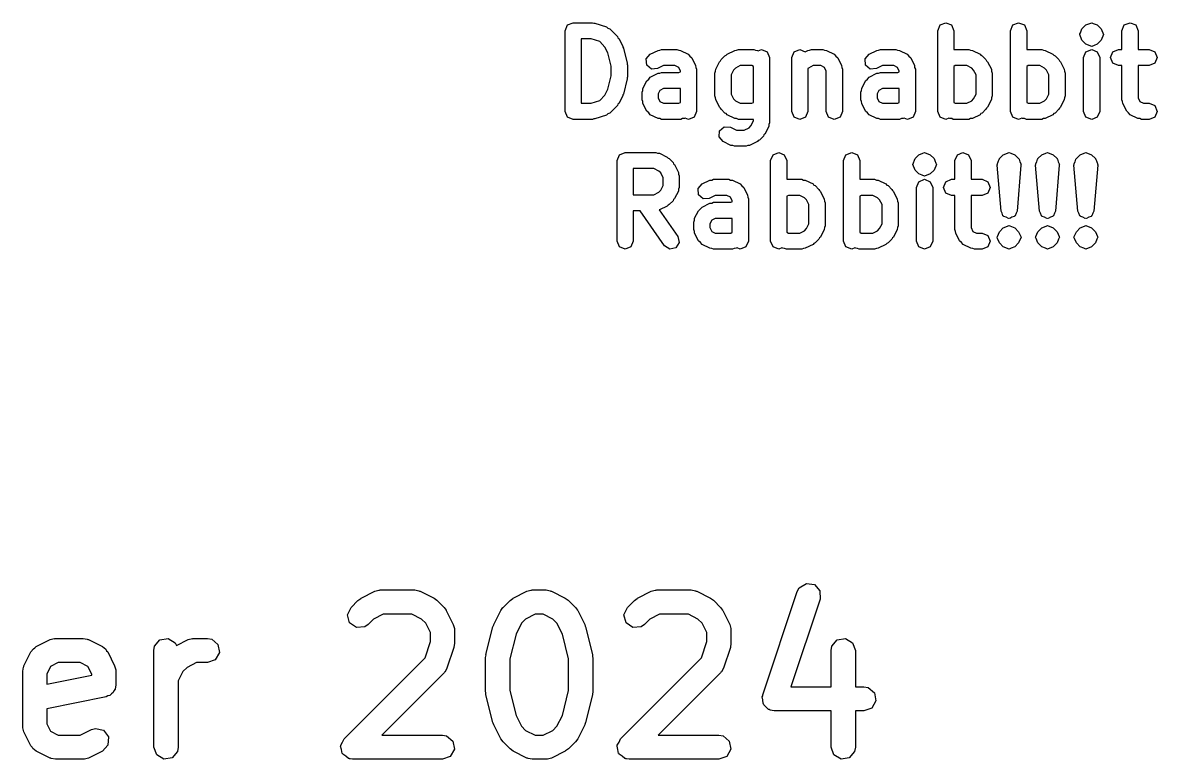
# Model space of a CAD drawing. Extents: x 85 to 109.2, y -106.5 to -93.4.
# Drawn here: x 100.5 to 107.54, y -106.48 to -101.91 of the extents above; entities that cross this region are included whole.
import ezdxf

# ---------------------------------------------------------------- set-up
doc = ezdxf.new("R2010")
doc.units = 0
doc.layers.add('BLACK', color=7, linetype='CONTINUOUS')

msp = doc.modelspace()

# ---------------------------------------------------------------- linework, layer by layer
at = {"layer": 'BLACK', "linetype": 'CONTINUOUS'}
for p, q in [((103.868, -101.964), (103.883, -101.928)), ((103.883, -101.928), (103.918, -101.914)), ((103.918, -101.914), (104.037, -101.914)), ((104.037, -101.914), (104.045, -101.917)), ((104.045, -101.917), (104.053, -101.916)), ((104.053, -101.916), (104.125, -101.94)), ((104.125, -101.94), (104.133, -101.948)), ((104.133, -101.948), (104.144, -101.952)), ((106.178, -101.964), (106.193, -101.928)), ((106.193, -101.928), (106.228, -101.914)), ((106.228, -101.914), (106.263, -101.928)), ((106.263, -101.928), (106.278, -101.964)), ((106.63, -101.964), (106.645, -101.928)), ((106.645, -101.928), (106.68, -101.914)), ((106.68, -101.914), (106.716, -101.928)), ((106.716, -101.928), (106.73, -101.964)), ((107.073, -101.952), (107.097, -101.928)), ((107.097, -101.928), (107.133, -101.914)), ((107.133, -101.914), (107.133, -101.914)), ((107.133, -101.914), (107.143, -101.918)), ((107.143, -101.918), (107.168, -101.928)), ((107.168, -101.928), (107.168, -101.928)), ((107.168, -101.928), (107.168, -101.928)), ((107.168, -101.928), (107.192, -101.952)), ((107.321, -101.964), (107.335, -101.928)), ((107.335, -101.928), (107.371, -101.914)), ((107.371, -101.914), (107.406, -101.928)), ((107.406, -101.928), (107.421, -101.964)), ((103.868, -102.464), (103.868, -101.964)), ((103.968, -102.014), (103.968, -102.414)), ((104.029, -102.014), (103.968, -102.014)), ((104.082, -102.031), (104.029, -102.014)), ((104.144, -101.952), (104.192, -102)), ((104.192, -102), (104.195, -102.007)), ((104.195, -102.007), (104.201, -102.013)), ((104.201, -102.013), (104.225, -102.06)), ((106.178, -102.464), (106.178, -101.964)), ((106.278, -101.964), (106.278, -102.08)), ((106.63, -102.464), (106.63, -101.964)), ((106.73, -101.964), (106.73, -102.08)), ((107.059, -101.988), (107.06, -101.984)), ((107.073, -102.023), (107.059, -101.988)), ((107.06, -101.984), (107.064, -101.976)), ((107.064, -101.976), (107.073, -101.952)), ((107.192, -101.952), (107.192, -101.952)), ((107.192, -101.952), (107.192, -101.952)), ((107.192, -101.952), (107.206, -101.988)), ((107.206, -101.988), (107.192, -102.023)), ((107.321, -102.08), (107.321, -101.964)), ((107.421, -101.964), (107.421, -102.08)), ((104.115, -102.065), (104.082, -102.031)), ((104.133, -102.1), (104.115, -102.065)), ((104.225, -102.06), (104.225, -102.066)), ((104.225, -102.066), (104.229, -102.071)), ((104.229, -102.071), (104.253, -102.166)), ((104.396, -102.109), (104.444, -102.086)), ((104.444, -102.086), (104.455, -102.085)), ((104.455, -102.085), (104.466, -102.08)), ((104.466, -102.08), (104.561, -102.08)), ((104.561, -102.08), (104.572, -102.085)), ((104.572, -102.085), (104.584, -102.086)), ((104.584, -102.086), (104.631, -102.109)), ((104.872, -102.109), (104.92, -102.086)), ((104.92, -102.086), (104.931, -102.085)), ((104.931, -102.085), (104.942, -102.08)), ((104.942, -102.08), (105.037, -102.08)), ((105.037, -102.08), (105.048, -102.085)), ((105.048, -102.085), (105.06, -102.086)), ((105.06, -102.086), (105.065, -102.088)), ((105.065, -102.088), (105.085, -102.08)), ((105.085, -102.08), (105.12, -102.095)), ((105.288, -102.095), (105.323, -102.08)), ((105.323, -102.08), (105.356, -102.094)), ((105.356, -102.094), (105.372, -102.086)), ((105.372, -102.086), (105.384, -102.085)), ((105.384, -102.085), (105.395, -102.08)), ((105.395, -102.08), (105.466, -102.08)), ((105.466, -102.08), (105.477, -102.085)), ((105.477, -102.085), (105.488, -102.086)), ((105.488, -102.086), (105.536, -102.109)), ((105.753, -102.109), (105.801, -102.086)), ((105.801, -102.086), (105.812, -102.085)), ((105.812, -102.085), (105.823, -102.08)), ((105.823, -102.08), (105.918, -102.08)), ((105.918, -102.08), (105.929, -102.085)), ((105.929, -102.085), (105.941, -102.086)), ((105.941, -102.086), (105.988, -102.109)), ((106.278, -102.08), (106.371, -102.08)), ((106.371, -102.08), (106.381, -102.085)), ((106.381, -102.085), (106.393, -102.086)), ((106.393, -102.086), (106.441, -102.109)), ((106.73, -102.08), (106.823, -102.08)), ((106.823, -102.08), (106.834, -102.085)), ((106.834, -102.085), (106.845, -102.086)), ((106.845, -102.086), (106.893, -102.109)), ((107.097, -102.047), (107.073, -102.023)), ((107.073, -102.023), (107.073, -102.023)), ((107.097, -102.047), (107.097, -102.047)), ((107.133, -102.061), (107.097, -102.047)), ((107.097, -102.095), (107.133, -102.08)), ((107.149, -102.055), (107.133, -102.061)), ((107.133, -102.061), (107.133, -102.061)), ((107.133, -102.08), (107.168, -102.095)), ((107.168, -102.047), (107.149, -102.055)), ((107.192, -102.023), (107.168, -102.047)), ((107.264, -102.095), (107.299, -102.08)), ((107.299, -102.08), (107.321, -102.08)), ((107.421, -102.08), (107.49, -102.08)), ((107.49, -102.08), (107.525, -102.095)), ((104.154, -102.184), (104.133, -102.1)), ((104.371, -102.138), (104.396, -102.109)), ((104.374, -102.177), (104.371, -102.138)), ((104.631, -102.109), (104.642, -102.121)), ((104.642, -102.121), (104.654, -102.132)), ((104.654, -102.132), (104.677, -102.179)), ((104.802, -102.203), (104.826, -102.156)), ((104.826, -102.156), (104.832, -102.15)), ((104.832, -102.15), (104.835, -102.143)), ((104.835, -102.143), (104.859, -102.119)), ((104.859, -102.119), (104.867, -102.116)), ((104.867, -102.116), (104.872, -102.109)), ((105.12, -102.095), (105.135, -102.13)), ((105.135, -102.13), (105.135, -102.535)), ((105.273, -102.13), (105.288, -102.095)), ((105.273, -102.464), (105.273, -102.13)), ((105.536, -102.109), (105.546, -102.121)), ((105.546, -102.121), (105.558, -102.132)), ((105.558, -102.132), (105.582, -102.179)), ((105.728, -102.138), (105.753, -102.109)), ((105.731, -102.177), (105.728, -102.138)), ((105.988, -102.109), (105.999, -102.121)), ((105.999, -102.121), (106.011, -102.132)), ((106.011, -102.132), (106.034, -102.179)), ((106.441, -102.109), (106.446, -102.116)), ((106.446, -102.116), (106.454, -102.119)), ((106.454, -102.119), (106.477, -102.143)), ((106.477, -102.143), (106.481, -102.15)), ((106.481, -102.15), (106.487, -102.156)), ((106.487, -102.156), (106.511, -102.203)), ((106.893, -102.109), (106.898, -102.116)), ((106.898, -102.116), (106.906, -102.119)), ((106.906, -102.119), (106.93, -102.143)), ((106.93, -102.143), (106.933, -102.15)), ((106.933, -102.15), (106.939, -102.156)), ((106.939, -102.156), (106.963, -102.203)), ((107.083, -102.13), (107.097, -102.095)), ((107.083, -102.464), (107.083, -102.13)), ((107.168, -102.095), (107.183, -102.13)), ((107.183, -102.13), (107.183, -102.464)), ((107.249, -102.13), (107.264, -102.095)), ((107.264, -102.166), (107.249, -102.13)), ((107.525, -102.095), (107.54, -102.13)), ((107.54, -102.13), (107.525, -102.166)), ((104.154, -102.243), (104.154, -102.184)), ((104.253, -102.166), (104.252, -102.172)), ((104.252, -102.172), (104.254, -102.178)), ((104.254, -102.178), (104.254, -102.249)), ((104.403, -102.202), (104.374, -102.177)), ((104.396, -102.252), (104.444, -102.228)), ((104.441, -102.199), (104.403, -102.202)), ((104.478, -102.18), (104.441, -102.199)), ((104.444, -102.228), (104.455, -102.228)), ((104.455, -102.228), (104.466, -102.223)), ((104.466, -102.223), (104.573, -102.223)), ((104.549, -102.18), (104.478, -102.18)), ((104.572, -102.191), (104.549, -102.18)), ((104.583, -102.214), (104.572, -102.191)), ((104.573, -102.223), (104.583, -102.219)), ((104.583, -102.219), (104.583, -102.214)), ((104.677, -102.179), (104.678, -102.191)), ((104.678, -102.191), (104.683, -102.202)), ((104.683, -102.202), (104.683, -102.464)), ((104.797, -102.226), (104.801, -102.215)), ((104.797, -102.368), (104.797, -102.226)), ((104.801, -102.215), (104.802, -102.203)), ((104.912, -102.208), (104.897, -102.237)), ((104.924, -102.195), (104.912, -102.208)), ((104.954, -102.18), (104.924, -102.195)), ((105.026, -102.18), (104.954, -102.18)), ((105.035, -102.185), (105.026, -102.18)), ((105.035, -102.409), (105.035, -102.185)), ((105.377, -102.195), (105.373, -102.199)), ((105.373, -102.199), (105.373, -102.464)), ((105.406, -102.18), (105.377, -102.195)), ((105.454, -102.18), (105.406, -102.18)), ((105.476, -102.191), (105.454, -102.18)), ((105.487, -102.214), (105.476, -102.191)), ((105.487, -102.464), (105.487, -102.214)), ((105.582, -102.179), (105.583, -102.191)), ((105.583, -102.191), (105.587, -102.202)), ((105.587, -102.202), (105.587, -102.464)), ((105.76, -102.202), (105.731, -102.177)), ((105.753, -102.252), (105.801, -102.228)), ((105.798, -102.199), (105.76, -102.202)), ((105.835, -102.18), (105.798, -102.199)), ((105.801, -102.228), (105.812, -102.228)), ((105.812, -102.228), (105.823, -102.223)), ((105.823, -102.223), (105.93, -102.223)), ((105.907, -102.18), (105.835, -102.18)), ((105.929, -102.191), (105.907, -102.18)), ((105.94, -102.214), (105.929, -102.191)), ((105.93, -102.223), (105.94, -102.219)), ((105.94, -102.219), (105.94, -102.214)), ((106.034, -102.179), (106.035, -102.191)), ((106.035, -102.191), (106.04, -102.202)), ((106.04, -102.202), (106.04, -102.464)), ((106.287, -102.18), (106.278, -102.185)), ((106.278, -102.185), (106.278, -102.409)), ((106.359, -102.18), (106.287, -102.18)), ((106.389, -102.195), (106.359, -102.18)), ((106.401, -102.208), (106.389, -102.195)), ((106.416, -102.237), (106.401, -102.208)), ((106.511, -102.203), (106.511, -102.215)), ((106.511, -102.215), (106.516, -102.226)), ((106.516, -102.226), (106.516, -102.368)), ((106.74, -102.18), (106.73, -102.185)), ((106.73, -102.185), (106.73, -102.409)), ((106.811, -102.18), (106.74, -102.18)), ((106.841, -102.195), (106.811, -102.18)), ((106.853, -102.208), (106.841, -102.195)), ((106.868, -102.237), (106.853, -102.208)), ((106.963, -102.203), (106.964, -102.215)), ((106.964, -102.215), (106.968, -102.226)), ((106.968, -102.226), (106.968, -102.368)), ((107.299, -102.18), (107.264, -102.166)), ((107.321, -102.18), (107.299, -102.18)), ((107.321, -102.392), (107.321, -102.18)), ((107.49, -102.18), (107.421, -102.18)), ((107.421, -102.18), (107.421, -102.38)), ((107.525, -102.166), (107.49, -102.18)), ((104.133, -102.327), (104.154, -102.243)), ((104.253, -102.262), (104.229, -102.357)), ((104.254, -102.249), (104.252, -102.255)), ((104.252, -102.255), (104.253, -102.262)), ((104.35, -102.322), (104.374, -102.275)), ((104.374, -102.275), (104.386, -102.264)), ((104.386, -102.264), (104.396, -102.252)), ((104.897, -102.237), (104.897, -102.357)), ((105.707, -102.322), (105.731, -102.275)), ((105.731, -102.275), (105.743, -102.264)), ((105.743, -102.264), (105.753, -102.252)), ((106.416, -102.357), (106.416, -102.237)), ((106.868, -102.357), (106.868, -102.237)), ((104.082, -102.396), (104.115, -102.363)), ((104.115, -102.363), (104.133, -102.327)), ((104.225, -102.367), (104.201, -102.415)), ((104.229, -102.357), (104.225, -102.361)), ((104.225, -102.361), (104.225, -102.367)), ((104.345, -102.345), (104.349, -102.334)), ((104.345, -102.392), (104.345, -102.345)), ((104.349, -102.334), (104.35, -102.322)), ((104.456, -102.334), (104.445, -102.356)), ((104.445, -102.356), (104.445, -102.38)), ((104.478, -102.323), (104.456, -102.334)), ((104.583, -102.323), (104.478, -102.323)), ((104.583, -102.409), (104.583, -102.323)), ((104.801, -102.379), (104.797, -102.368)), ((104.897, -102.357), (104.912, -102.386)), ((105.702, -102.345), (105.706, -102.334)), ((105.702, -102.392), (105.702, -102.345)), ((105.706, -102.334), (105.707, -102.322)), ((105.813, -102.334), (105.802, -102.356)), ((105.802, -102.356), (105.802, -102.38)), ((105.835, -102.323), (105.813, -102.334)), ((105.94, -102.323), (105.835, -102.323)), ((105.94, -102.409), (105.94, -102.323)), ((106.401, -102.386), (106.416, -102.357)), ((106.516, -102.368), (106.511, -102.379)), ((106.853, -102.386), (106.868, -102.357)), ((106.968, -102.368), (106.964, -102.379)), ((103.968, -102.414), (104.029, -102.414)), ((104.029, -102.414), (104.082, -102.396)), ((104.192, -102.428), (104.144, -102.475)), ((104.195, -102.42), (104.192, -102.428)), ((104.201, -102.415), (104.195, -102.42)), ((104.349, -102.403), (104.345, -102.392)), ((104.35, -102.415), (104.349, -102.403)), ((104.374, -102.462), (104.35, -102.415)), ((104.445, -102.38), (104.456, -102.403)), ((104.456, -102.403), (104.478, -102.414)), ((104.478, -102.414), (104.573, -102.414)), ((104.573, -102.414), (104.583, -102.409)), ((104.802, -102.391), (104.801, -102.379)), ((104.826, -102.438), (104.802, -102.391)), ((104.832, -102.444), (104.826, -102.438)), ((104.835, -102.451), (104.832, -102.444)), ((104.912, -102.386), (104.924, -102.399)), ((104.924, -102.399), (104.954, -102.414)), ((104.954, -102.414), (105.026, -102.414)), ((105.026, -102.414), (105.035, -102.409)), ((105.706, -102.403), (105.702, -102.392)), ((105.707, -102.415), (105.706, -102.403)), ((105.731, -102.462), (105.707, -102.415)), ((105.802, -102.38), (105.813, -102.403)), ((105.813, -102.403), (105.835, -102.414)), ((105.835, -102.414), (105.93, -102.414)), ((105.93, -102.414), (105.94, -102.409)), ((106.278, -102.409), (106.287, -102.414)), ((106.287, -102.414), (106.359, -102.414)), ((106.359, -102.414), (106.389, -102.399)), ((106.389, -102.399), (106.401, -102.386)), ((106.481, -102.444), (106.477, -102.451)), ((106.487, -102.438), (106.481, -102.444)), ((106.511, -102.391), (106.487, -102.438)), ((106.511, -102.379), (106.511, -102.391)), ((106.73, -102.409), (106.74, -102.414)), ((106.74, -102.414), (106.811, -102.414)), ((106.811, -102.414), (106.841, -102.399)), ((106.841, -102.399), (106.853, -102.386)), ((106.933, -102.444), (106.93, -102.451)), ((106.939, -102.438), (106.933, -102.444)), ((106.963, -102.391), (106.939, -102.438)), ((106.964, -102.379), (106.963, -102.391)), ((107.325, -102.403), (107.321, -102.392)), ((107.326, -102.415), (107.325, -102.403)), ((107.35, -102.462), (107.326, -102.415)), ((107.421, -102.38), (107.432, -102.403)), ((107.432, -102.403), (107.454, -102.414)), ((107.454, -102.414), (107.49, -102.414)), ((107.49, -102.414), (107.525, -102.428)), ((107.525, -102.428), (107.54, -102.464)), ((103.883, -102.499), (103.868, -102.464)), ((103.918, -102.514), (103.883, -102.499)), ((104.037, -102.514), (103.918, -102.514)), ((104.045, -102.511), (104.037, -102.514)), ((104.053, -102.511), (104.045, -102.511)), ((104.125, -102.487), (104.053, -102.511)), ((104.133, -102.48), (104.125, -102.487)), ((104.144, -102.475), (104.133, -102.48)), ((104.386, -102.473), (104.374, -102.462)), ((104.396, -102.485), (104.386, -102.473)), ((104.444, -102.508), (104.396, -102.485)), ((104.455, -102.509), (104.444, -102.508)), ((104.466, -102.514), (104.455, -102.509)), ((104.585, -102.514), (104.466, -102.514)), ((104.596, -102.509), (104.585, -102.514)), ((104.607, -102.508), (104.596, -102.509)), ((104.613, -102.506), (104.607, -102.508)), ((104.633, -102.514), (104.613, -102.506)), ((104.668, -102.499), (104.633, -102.514)), ((104.683, -102.464), (104.668, -102.499)), ((104.859, -102.475), (104.835, -102.451)), ((104.867, -102.478), (104.859, -102.475)), ((104.872, -102.485), (104.867, -102.478)), ((104.92, -102.508), (104.872, -102.485)), ((104.931, -102.509), (104.92, -102.508)), ((104.942, -102.514), (104.931, -102.509)), ((105.035, -102.514), (104.942, -102.514)), ((105.035, -102.523), (105.035, -102.514)), ((105.288, -102.499), (105.273, -102.464)), ((105.323, -102.514), (105.288, -102.499)), ((105.358, -102.499), (105.323, -102.514)), ((105.373, -102.464), (105.358, -102.499)), ((105.502, -102.499), (105.487, -102.464)), ((105.537, -102.514), (105.502, -102.499)), ((105.573, -102.499), (105.537, -102.514)), ((105.587, -102.464), (105.573, -102.499)), ((105.743, -102.473), (105.731, -102.462)), ((105.753, -102.485), (105.743, -102.473)), ((105.801, -102.508), (105.753, -102.485)), ((105.812, -102.509), (105.801, -102.508)), ((105.823, -102.514), (105.812, -102.509)), ((105.942, -102.514), (105.823, -102.514)), ((105.953, -102.509), (105.942, -102.514)), ((105.965, -102.508), (105.953, -102.509)), ((105.97, -102.506), (105.965, -102.508)), ((105.99, -102.514), (105.97, -102.506)), ((106.025, -102.499), (105.99, -102.514)), ((106.04, -102.464), (106.025, -102.499)), ((106.193, -102.499), (106.178, -102.464)), ((106.228, -102.514), (106.193, -102.499)), ((106.247, -102.506), (106.228, -102.514)), ((106.253, -102.508), (106.247, -102.506)), ((106.265, -102.509), (106.253, -102.508)), ((106.275, -102.514), (106.265, -102.509)), ((106.371, -102.514), (106.275, -102.514)), ((106.381, -102.509), (106.371, -102.514)), ((106.393, -102.508), (106.381, -102.509)), ((106.441, -102.485), (106.393, -102.508)), ((106.446, -102.478), (106.441, -102.485)), ((106.454, -102.475), (106.446, -102.478)), ((106.477, -102.451), (106.454, -102.475)), ((106.645, -102.499), (106.63, -102.464)), ((106.68, -102.514), (106.645, -102.499)), ((106.7, -102.506), (106.68, -102.514)), ((106.705, -102.508), (106.7, -102.506)), ((106.717, -102.509), (106.705, -102.508)), ((106.728, -102.514), (106.717, -102.509)), ((106.823, -102.514), (106.728, -102.514)), ((106.834, -102.509), (106.823, -102.514)), ((106.845, -102.508), (106.834, -102.509)), ((106.893, -102.485), (106.845, -102.508)), ((106.898, -102.478), (106.893, -102.485)), ((106.906, -102.475), (106.898, -102.478)), ((106.93, -102.451), (106.906, -102.475)), ((107.097, -102.499), (107.083, -102.464)), ((107.133, -102.514), (107.097, -102.499)), ((107.168, -102.499), (107.133, -102.514)), ((107.183, -102.464), (107.168, -102.499)), ((107.362, -102.473), (107.35, -102.462)), ((107.372, -102.485), (107.362, -102.473)), ((107.42, -102.508), (107.372, -102.485)), ((107.431, -102.509), (107.42, -102.508)), ((107.442, -102.514), (107.431, -102.509)), ((107.49, -102.514), (107.442, -102.514)), ((107.525, -102.499), (107.49, -102.514)), ((107.54, -102.464), (107.525, -102.499)), ((104.823, -102.622), (104.826, -102.584)), ((104.826, -102.584), (104.855, -102.559)), ((104.855, -102.559), (104.893, -102.562)), ((104.893, -102.562), (104.93, -102.58)), ((104.93, -102.58), (104.978, -102.58)), ((104.978, -102.58), (105.008, -102.565)), ((105.008, -102.565), (105.02, -102.553)), ((105.02, -102.553), (105.035, -102.523)), ((105.13, -102.557), (105.106, -102.605)), ((105.131, -102.546), (105.13, -102.557)), ((105.135, -102.535), (105.131, -102.546)), ((104.848, -102.651), (104.823, -102.622)), ((104.896, -102.675), (104.848, -102.651)), ((105.06, -102.651), (105.012, -102.675)), ((105.065, -102.645), (105.06, -102.651)), ((105.073, -102.642), (105.065, -102.645)), ((105.097, -102.618), (105.073, -102.642)), ((105.1, -102.61), (105.097, -102.618)), ((105.106, -102.605), (105.1, -102.61)), ((104.204, -102.733), (104.24, -102.719)), ((104.24, -102.719), (104.43, -102.719)), ((104.43, -102.719), (104.441, -102.723)), ((104.441, -102.723), (104.453, -102.724)), ((104.453, -102.724), (104.5, -102.748)), ((104.908, -102.676), (104.896, -102.675)), ((104.918, -102.68), (104.908, -102.676)), ((104.99, -102.68), (104.918, -102.68)), ((105.001, -102.676), (104.99, -102.68)), ((105.012, -102.675), (105.001, -102.676)), ((105.157, -102.733), (105.192, -102.719)), ((105.192, -102.719), (105.227, -102.733)), ((105.609, -102.733), (105.645, -102.719)), ((105.645, -102.719), (105.68, -102.733)), ((106.062, -102.733), (106.087, -102.723)), ((106.087, -102.723), (106.097, -102.719)), ((106.097, -102.719), (106.097, -102.719)), ((106.097, -102.719), (106.132, -102.733)), ((106.3, -102.733), (106.335, -102.719)), ((106.335, -102.719), (106.37, -102.733)), ((106.585, -102.733), (106.621, -102.719)), ((106.621, -102.719), (106.621, -102.719)), ((106.621, -102.719), (106.631, -102.723)), ((106.631, -102.723), (106.656, -102.733)), ((106.823, -102.733), (106.848, -102.723)), ((106.848, -102.723), (106.859, -102.719)), ((106.859, -102.719), (106.859, -102.719)), ((106.859, -102.719), (106.894, -102.733)), ((107.062, -102.733), (107.087, -102.723)), ((107.087, -102.723), (107.097, -102.719)), ((107.097, -102.719), (107.097, -102.719)), ((107.097, -102.719), (107.132, -102.733)), ((104.19, -102.769), (104.204, -102.733)), ((104.19, -103.269), (104.19, -102.769)), ((104.5, -102.748), (104.506, -102.754)), ((104.506, -102.754), (104.513, -102.757)), ((104.513, -102.757), (104.537, -102.781)), ((104.537, -102.781), (104.54, -102.789)), ((104.54, -102.789), (104.546, -102.794)), ((104.546, -102.794), (104.57, -102.842)), ((105.142, -102.769), (105.157, -102.733)), ((105.142, -103.269), (105.142, -102.769)), ((105.227, -102.733), (105.242, -102.769)), ((105.242, -102.769), (105.242, -102.885)), ((105.595, -102.769), (105.609, -102.733)), ((105.595, -103.269), (105.595, -102.769)), ((105.68, -102.733), (105.695, -102.769)), ((105.695, -102.769), (105.695, -102.885)), ((106.023, -102.793), (106.038, -102.757)), ((106.038, -102.828), (106.023, -102.793)), ((106.038, -102.757), (106.062, -102.733)), ((106.038, -102.757), (106.038, -102.757)), ((106.062, -102.733), (106.062, -102.733)), ((106.062, -102.733), (106.062, -102.733)), ((106.132, -102.733), (106.156, -102.757)), ((106.156, -102.757), (106.161, -102.769)), ((106.171, -102.793), (106.156, -102.828)), ((106.161, -102.769), (106.167, -102.785)), ((106.167, -102.785), (106.171, -102.793)), ((106.285, -102.769), (106.3, -102.733)), ((106.285, -102.885), (106.285, -102.769)), ((106.37, -102.733), (106.385, -102.769)), ((106.385, -102.769), (106.385, -102.885)), ((106.547, -102.793), (106.553, -102.777)), ((106.548, -102.795), (106.547, -102.793)), ((106.547, -102.797), (106.548, -102.795)), ((106.553, -102.777), (106.559, -102.76)), ((106.559, -102.76), (106.561, -102.759)), ((106.561, -102.759), (106.562, -102.757)), ((106.562, -102.757), (106.585, -102.733)), ((106.656, -102.733), (106.656, -102.733)), ((106.656, -102.733), (106.656, -102.733)), ((106.656, -102.733), (106.68, -102.757)), ((106.68, -102.757), (106.681, -102.759)), ((106.681, -102.759), (106.683, -102.76)), ((106.683, -102.76), (106.688, -102.777)), ((106.688, -102.777), (106.695, -102.792)), ((106.695, -102.792), (106.694, -102.795)), ((106.694, -102.795), (106.694, -102.797)), ((106.785, -102.792), (106.792, -102.777)), ((106.786, -102.795), (106.785, -102.792)), ((106.785, -102.797), (106.786, -102.795)), ((106.792, -102.777), (106.797, -102.76)), ((106.797, -102.76), (106.799, -102.759)), ((106.799, -102.759), (106.8, -102.757)), ((106.8, -102.757), (106.823, -102.733)), ((106.823, -102.733), (106.823, -102.733)), ((106.823, -102.733), (106.823, -102.733)), ((106.894, -102.733), (106.918, -102.757)), ((106.918, -102.757), (106.919, -102.759)), ((106.919, -102.759), (106.921, -102.76)), ((106.921, -102.76), (106.926, -102.777)), ((106.926, -102.777), (106.933, -102.793)), ((106.933, -102.793), (106.932, -102.795)), ((106.932, -102.795), (106.932, -102.797)), ((107.023, -102.792), (107.03, -102.777)), ((107.024, -102.795), (107.023, -102.792)), ((107.023, -102.797), (107.024, -102.795)), ((107.03, -102.777), (107.035, -102.76)), ((107.035, -102.76), (107.037, -102.759)), ((107.037, -102.759), (107.038, -102.757)), ((107.038, -102.757), (107.062, -102.733)), ((107.062, -102.733), (107.062, -102.733)), ((107.062, -102.733), (107.062, -102.733)), ((107.132, -102.733), (107.156, -102.757)), ((107.156, -102.757), (107.157, -102.759)), ((107.157, -102.759), (107.159, -102.76)), ((107.159, -102.76), (107.164, -102.777)), ((107.164, -102.777), (107.171, -102.793)), ((107.171, -102.793), (107.17, -102.795)), ((107.17, -102.795), (107.171, -102.797)), ((104.29, -102.819), (104.29, -102.981)), ((104.418, -102.819), (104.29, -102.819)), ((104.448, -102.834), (104.418, -102.819)), ((104.461, -102.846), (104.448, -102.834)), ((104.475, -102.876), (104.461, -102.846)), ((104.57, -102.842), (104.571, -102.853)), ((104.571, -102.853), (104.575, -102.864)), ((104.575, -102.864), (104.575, -102.935)), ((106.062, -102.852), (106.038, -102.828)), ((106.082, -102.86), (106.062, -102.852)), ((106.097, -102.866), (106.082, -102.86)), ((106.132, -102.852), (106.097, -102.866)), ((106.097, -102.866), (106.097, -102.866)), ((106.156, -102.828), (106.132, -102.852)), ((106.132, -102.852), (106.132, -102.852)), ((106.156, -102.828), (106.156, -102.828)), ((106.571, -103.082), (106.547, -102.797)), ((106.694, -102.797), (106.671, -103.082)), ((106.809, -103.082), (106.785, -102.797)), ((106.932, -102.797), (106.909, -103.082)), ((107.047, -103.082), (107.023, -102.797)), ((107.171, -102.797), (107.147, -103.082)), ((104.461, -102.953), (104.475, -102.924)), ((104.475, -102.924), (104.475, -102.876)), ((104.575, -102.935), (104.571, -102.946)), ((104.692, -102.943), (104.717, -102.914)), ((104.717, -102.914), (104.765, -102.891)), ((104.765, -102.891), (104.777, -102.89)), ((104.777, -102.89), (104.787, -102.885)), ((104.787, -102.885), (104.883, -102.885)), ((104.883, -102.885), (104.893, -102.89)), ((104.893, -102.89), (104.905, -102.891)), ((104.905, -102.891), (104.953, -102.914)), ((104.953, -102.914), (104.963, -102.926)), ((104.963, -102.926), (104.975, -102.937)), ((105.242, -102.885), (105.335, -102.885)), ((105.335, -102.885), (105.346, -102.89)), ((105.346, -102.89), (105.357, -102.891)), ((105.357, -102.891), (105.405, -102.914)), ((105.405, -102.914), (105.41, -102.921)), ((105.41, -102.921), (105.418, -102.924)), ((105.418, -102.924), (105.442, -102.948)), ((105.695, -102.885), (105.787, -102.885)), ((105.787, -102.885), (105.798, -102.89)), ((105.798, -102.89), (105.81, -102.891)), ((105.81, -102.891), (105.857, -102.914)), ((105.857, -102.914), (105.863, -102.921)), ((105.863, -102.921), (105.87, -102.924)), ((105.87, -102.924), (105.894, -102.948)), ((106.047, -102.935), (106.062, -102.9)), ((106.047, -103.269), (106.047, -102.935)), ((106.062, -102.9), (106.097, -102.885)), ((106.097, -102.885), (106.132, -102.9)), ((106.132, -102.9), (106.147, -102.935)), ((106.147, -102.935), (106.147, -103.269)), ((106.214, -102.935), (106.228, -102.9)), ((106.228, -102.971), (106.214, -102.935)), ((106.228, -102.9), (106.264, -102.885)), ((106.264, -102.885), (106.285, -102.885)), ((106.385, -102.885), (106.454, -102.885)), ((106.454, -102.885), (106.489, -102.9)), ((106.489, -102.9), (106.504, -102.935)), ((106.504, -102.935), (106.489, -102.971)), ((104.29, -102.981), (104.418, -102.981)), ((104.418, -102.981), (104.448, -102.966)), ((104.448, -102.966), (104.461, -102.953)), ((104.546, -103.005), (104.54, -103.011)), ((104.57, -102.958), (104.546, -103.005)), ((104.571, -102.946), (104.57, -102.958)), ((104.695, -102.982), (104.692, -102.943)), ((104.724, -103.007), (104.695, -102.982)), ((104.762, -103.004), (104.724, -103.007)), ((104.799, -102.985), (104.762, -103.004)), ((104.871, -102.985), (104.799, -102.985)), ((104.893, -102.996), (104.871, -102.985)), ((104.904, -103.019), (104.893, -102.996)), ((104.975, -102.937), (104.999, -102.984)), ((104.999, -102.984), (105, -102.996)), ((105, -102.996), (105.004, -103.007)), ((105.004, -103.007), (105.004, -103.269)), ((105.252, -102.985), (105.242, -102.99)), ((105.242, -102.99), (105.242, -103.214)), ((105.323, -102.985), (105.252, -102.985)), ((105.353, -103), (105.323, -102.985)), ((105.365, -103.013), (105.353, -103)), ((105.442, -102.948), (105.445, -102.955)), ((105.445, -102.955), (105.451, -102.961)), ((105.451, -102.961), (105.475, -103.008)), ((105.704, -102.985), (105.695, -102.99)), ((105.695, -102.99), (105.695, -103.214)), ((105.776, -102.985), (105.704, -102.985)), ((105.805, -103), (105.776, -102.985)), ((105.818, -103.013), (105.805, -103)), ((105.894, -102.948), (105.897, -102.955)), ((105.897, -102.955), (105.904, -102.961)), ((105.904, -102.961), (105.927, -103.008)), ((106.264, -102.985), (106.228, -102.971)), ((106.285, -102.985), (106.264, -102.985)), ((106.285, -103.197), (106.285, -102.985)), ((106.454, -102.985), (106.385, -102.985)), ((106.385, -102.985), (106.385, -103.185)), ((106.489, -102.971), (106.454, -102.985)), ((104.453, -103.075), (104.451, -103.075)), ((104.451, -103.075), (104.566, -103.24)), ((104.5, -103.052), (104.453, -103.075)), ((104.506, -103.045), (104.5, -103.052)), ((104.513, -103.042), (104.506, -103.045)), ((104.537, -103.018), (104.513, -103.042)), ((104.54, -103.011), (104.537, -103.018)), ((104.695, -103.08), (104.707, -103.069)), ((104.707, -103.069), (104.717, -103.057)), ((104.717, -103.057), (104.765, -103.033)), ((104.765, -103.033), (104.777, -103.033)), ((104.777, -103.033), (104.787, -103.028)), ((104.787, -103.028), (104.895, -103.028)), ((104.895, -103.028), (104.904, -103.024)), ((104.904, -103.024), (104.904, -103.019)), ((105.38, -103.042), (105.365, -103.013)), ((105.38, -103.162), (105.38, -103.042)), ((105.475, -103.008), (105.476, -103.02)), ((105.476, -103.02), (105.48, -103.031)), ((105.48, -103.031), (105.48, -103.173)), ((105.833, -103.042), (105.818, -103.013)), ((105.833, -103.162), (105.833, -103.042)), ((105.927, -103.008), (105.928, -103.02)), ((105.928, -103.02), (105.933, -103.031)), ((105.933, -103.031), (105.933, -103.173)), ((104.333, -103.081), (104.29, -103.081)), ((104.29, -103.081), (104.29, -103.269)), ((104.485, -103.297), (104.333, -103.081)), ((104.666, -103.15), (104.67, -103.139)), ((104.67, -103.139), (104.671, -103.127)), ((104.671, -103.127), (104.695, -103.08)), ((104.777, -103.139), (104.766, -103.161)), ((104.799, -103.128), (104.777, -103.139)), ((104.904, -103.128), (104.799, -103.128)), ((104.904, -103.214), (104.904, -103.128)), ((106.578, -103.096), (106.571, -103.082)), ((106.583, -103.111), (106.578, -103.096)), ((106.585, -103.112), (106.583, -103.111)), ((106.585, -103.114), (106.585, -103.112)), ((106.587, -103.114), (106.585, -103.114)), ((106.588, -103.116), (106.587, -103.114)), ((106.603, -103.121), (106.588, -103.116)), ((106.617, -103.128), (106.603, -103.121)), ((106.619, -103.127), (106.617, -103.128)), ((106.621, -103.128), (106.619, -103.127)), ((106.623, -103.127), (106.621, -103.128)), ((106.625, -103.128), (106.623, -103.127)), ((106.638, -103.121), (106.625, -103.128)), ((106.653, -103.116), (106.638, -103.121)), ((106.654, -103.114), (106.653, -103.116)), ((106.656, -103.114), (106.654, -103.114)), ((106.657, -103.112), (106.656, -103.114)), ((106.659, -103.111), (106.657, -103.112)), ((106.664, -103.096), (106.659, -103.111)), ((106.671, -103.082), (106.664, -103.096)), ((106.816, -103.096), (106.809, -103.082)), ((106.821, -103.111), (106.816, -103.096)), ((106.823, -103.112), (106.821, -103.111)), ((106.823, -103.114), (106.823, -103.112)), ((106.825, -103.114), (106.823, -103.114)), ((106.827, -103.116), (106.825, -103.114)), ((106.841, -103.121), (106.827, -103.116)), ((106.855, -103.128), (106.841, -103.121)), ((106.857, -103.127), (106.855, -103.128)), ((106.859, -103.128), (106.857, -103.127)), ((106.861, -103.127), (106.859, -103.128)), ((106.863, -103.128), (106.861, -103.127)), ((106.877, -103.121), (106.863, -103.128)), ((106.891, -103.116), (106.877, -103.121)), ((106.892, -103.114), (106.891, -103.116)), ((106.894, -103.114), (106.892, -103.114)), ((106.895, -103.112), (106.894, -103.114)), ((106.897, -103.111), (106.895, -103.112)), ((106.902, -103.096), (106.897, -103.111)), ((106.909, -103.082), (106.902, -103.096)), ((107.054, -103.096), (107.047, -103.082)), ((107.059, -103.111), (107.054, -103.096)), ((107.061, -103.112), (107.059, -103.111)), ((107.062, -103.114), (107.061, -103.112)), ((107.064, -103.114), (107.062, -103.114)), ((107.065, -103.116), (107.064, -103.114)), ((107.079, -103.121), (107.065, -103.116)), ((107.093, -103.128), (107.079, -103.121)), ((107.095, -103.127), (107.093, -103.128)), ((107.097, -103.128), (107.095, -103.127)), ((107.099, -103.127), (107.097, -103.128)), ((107.101, -103.128), (107.099, -103.127)), ((107.115, -103.121), (107.101, -103.128)), ((107.129, -103.116), (107.115, -103.121)), ((107.13, -103.114), (107.129, -103.116)), ((107.132, -103.114), (107.13, -103.114)), ((107.133, -103.112), (107.132, -103.114)), ((107.135, -103.111), (107.133, -103.112)), ((107.14, -103.096), (107.135, -103.111)), ((107.147, -103.082), (107.14, -103.096)), ((104.666, -103.197), (104.666, -103.15)), ((104.67, -103.208), (104.666, -103.197)), ((104.671, -103.22), (104.67, -103.208)), ((104.766, -103.161), (104.766, -103.185)), ((104.766, -103.185), (104.777, -103.208)), ((104.777, -103.208), (104.799, -103.219)), ((104.895, -103.219), (104.904, -103.214)), ((105.242, -103.214), (105.252, -103.219)), ((105.323, -103.219), (105.353, -103.204)), ((105.353, -103.204), (105.365, -103.191)), ((105.365, -103.191), (105.38, -103.162)), ((105.475, -103.196), (105.451, -103.243)), ((105.476, -103.184), (105.475, -103.196)), ((105.48, -103.173), (105.476, -103.184)), ((105.695, -103.214), (105.704, -103.219)), ((105.776, -103.219), (105.805, -103.204)), ((105.805, -103.204), (105.818, -103.191)), ((105.818, -103.191), (105.833, -103.162)), ((105.927, -103.196), (105.904, -103.243)), ((105.928, -103.184), (105.927, -103.196)), ((105.933, -103.173), (105.928, -103.184)), ((106.289, -103.208), (106.285, -103.197)), ((106.29, -103.22), (106.289, -103.208)), ((106.385, -103.185), (106.396, -103.208)), ((106.396, -103.208), (106.418, -103.219)), ((106.549, -103.24), (106.562, -103.21)), ((106.562, -103.21), (106.585, -103.186)), ((106.562, -103.21), (106.562, -103.21)), ((106.585, -103.186), (106.621, -103.171)), ((106.585, -103.186), (106.585, -103.186)), ((106.621, -103.171), (106.621, -103.171)), ((106.621, -103.171), (106.626, -103.173)), ((106.626, -103.173), (106.656, -103.186)), ((106.656, -103.186), (106.68, -103.21)), ((106.68, -103.21), (106.695, -103.245)), ((106.787, -103.24), (106.8, -103.21)), ((106.8, -103.21), (106.823, -103.186)), ((106.823, -103.186), (106.85, -103.175)), ((106.85, -103.175), (106.859, -103.171)), ((106.859, -103.171), (106.859, -103.171)), ((106.859, -103.171), (106.894, -103.186)), ((106.894, -103.186), (106.894, -103.186)), ((106.894, -103.186), (106.918, -103.21)), ((106.918, -103.21), (106.918, -103.21)), ((106.918, -103.21), (106.931, -103.24)), ((107.025, -103.24), (107.038, -103.21)), ((107.038, -103.21), (107.062, -103.186)), ((107.062, -103.186), (107.088, -103.175)), ((107.088, -103.175), (107.097, -103.171)), ((107.097, -103.171), (107.097, -103.171)), ((107.097, -103.171), (107.132, -103.186)), ((107.132, -103.186), (107.132, -103.186)), ((107.132, -103.186), (107.156, -103.21)), ((107.156, -103.21), (107.156, -103.21)), ((107.156, -103.21), (107.169, -103.24)), ((104.204, -103.304), (104.19, -103.269)), ((104.29, -103.269), (104.275, -103.304)), ((104.575, -103.277), (104.554, -103.31)), ((104.566, -103.24), (104.575, -103.277)), ((104.695, -103.267), (104.671, -103.22)), ((104.707, -103.278), (104.695, -103.267)), ((104.717, -103.29), (104.707, -103.278)), ((104.799, -103.219), (104.895, -103.219)), ((105.004, -103.269), (104.989, -103.304)), ((105.157, -103.304), (105.142, -103.269)), ((105.252, -103.219), (105.323, -103.219)), ((105.41, -103.283), (105.405, -103.29)), ((105.418, -103.28), (105.41, -103.283)), ((105.442, -103.256), (105.418, -103.28)), ((105.445, -103.249), (105.442, -103.256)), ((105.451, -103.243), (105.445, -103.249)), ((105.609, -103.304), (105.595, -103.269)), ((105.704, -103.219), (105.776, -103.219)), ((105.863, -103.283), (105.857, -103.29)), ((105.87, -103.28), (105.863, -103.283)), ((105.894, -103.256), (105.87, -103.28)), ((105.897, -103.249), (105.894, -103.256)), ((105.904, -103.243), (105.897, -103.249)), ((106.062, -103.304), (106.047, -103.269)), ((106.147, -103.269), (106.132, -103.304)), ((106.314, -103.267), (106.29, -103.22)), ((106.326, -103.278), (106.314, -103.267)), ((106.336, -103.29), (106.326, -103.278)), ((106.418, -103.219), (106.454, -103.219)), ((106.454, -103.219), (106.489, -103.233)), ((106.489, -103.233), (106.504, -103.269)), ((106.504, -103.269), (106.489, -103.304)), ((106.547, -103.245), (106.549, -103.24)), ((106.55, -103.253), (106.547, -103.245)), ((106.562, -103.28), (106.55, -103.253)), ((106.585, -103.304), (106.562, -103.28)), ((106.68, -103.28), (106.656, -103.304)), ((106.695, -103.245), (106.68, -103.28)), ((106.68, -103.28), (106.68, -103.28)), ((106.68, -103.28), (106.68, -103.28)), ((106.785, -103.245), (106.787, -103.24)), ((106.788, -103.253), (106.785, -103.245)), ((106.8, -103.28), (106.788, -103.253)), ((106.823, -103.304), (106.8, -103.28)), ((106.8, -103.28), (106.8, -103.28)), ((106.918, -103.28), (106.894, -103.304)), ((106.928, -103.256), (106.918, -103.28)), ((106.933, -103.245), (106.928, -103.256)), ((106.931, -103.24), (106.933, -103.245)), ((107.023, -103.245), (107.025, -103.24)), ((107.026, -103.253), (107.023, -103.245)), ((107.038, -103.28), (107.026, -103.253)), ((107.062, -103.304), (107.038, -103.28)), ((107.038, -103.28), (107.038, -103.28)), ((107.156, -103.28), (107.132, -103.304)), ((107.166, -103.256), (107.156, -103.28)), ((107.171, -103.245), (107.166, -103.256)), ((107.169, -103.24), (107.171, -103.245)), ((104.24, -103.319), (104.204, -103.304)), ((104.275, -103.304), (104.24, -103.319)), ((104.517, -103.318), (104.485, -103.297)), ((104.554, -103.31), (104.517, -103.318)), ((104.765, -103.313), (104.717, -103.29)), ((104.777, -103.314), (104.765, -103.313)), ((104.787, -103.319), (104.777, -103.314)), ((104.906, -103.319), (104.787, -103.319)), ((104.917, -103.314), (104.906, -103.319)), ((104.929, -103.313), (104.917, -103.314)), ((104.934, -103.311), (104.929, -103.313)), ((104.954, -103.319), (104.934, -103.311)), ((104.989, -103.304), (104.954, -103.319)), ((105.192, -103.319), (105.157, -103.304)), ((105.212, -103.311), (105.192, -103.319)), ((105.217, -103.313), (105.212, -103.311)), ((105.229, -103.314), (105.217, -103.313)), ((105.24, -103.319), (105.229, -103.314)), ((105.335, -103.319), (105.24, -103.319)), ((105.346, -103.314), (105.335, -103.319)), ((105.357, -103.313), (105.346, -103.314)), ((105.405, -103.29), (105.357, -103.313)), ((105.645, -103.319), (105.609, -103.304)), ((105.664, -103.311), (105.645, -103.319)), ((105.67, -103.313), (105.664, -103.311)), ((105.681, -103.314), (105.67, -103.313)), ((105.692, -103.319), (105.681, -103.314)), ((105.787, -103.319), (105.692, -103.319)), ((105.798, -103.314), (105.787, -103.319)), ((105.81, -103.313), (105.798, -103.314)), ((105.857, -103.29), (105.81, -103.313)), ((106.097, -103.319), (106.062, -103.304)), ((106.132, -103.304), (106.097, -103.319)), ((106.384, -103.313), (106.336, -103.29)), ((106.396, -103.314), (106.384, -103.313)), ((106.406, -103.319), (106.396, -103.314)), ((106.454, -103.319), (106.406, -103.319)), ((106.489, -103.304), (106.454, -103.319)), ((106.621, -103.319), (106.585, -103.304)), ((106.633, -103.313), (106.621, -103.319)), ((106.621, -103.319), (106.621, -103.319)), ((106.656, -103.304), (106.633, -103.313)), ((106.656, -103.304), (106.656, -103.304)), ((106.846, -103.313), (106.823, -103.304)), ((106.823, -103.304), (106.823, -103.304)), ((106.823, -103.304), (106.823, -103.304)), ((106.859, -103.319), (106.846, -103.313)), ((106.894, -103.304), (106.859, -103.319)), ((106.859, -103.319), (106.859, -103.319)), ((107.084, -103.313), (107.062, -103.304)), ((107.062, -103.304), (107.062, -103.304)), ((107.062, -103.304), (107.062, -103.304)), ((107.097, -103.319), (107.084, -103.313)), ((107.132, -103.304), (107.097, -103.319)), ((107.097, -103.319), (107.097, -103.319)), ((105.32, -105.418), (105.364, -105.391)), ((105.364, -105.391), (105.414, -105.398)), ((105.414, -105.398), (105.448, -105.437)), ((102.602, -105.483), (102.688, -105.44)), ((102.688, -105.44), (102.713, -105.433)), ((102.713, -105.433), (102.717, -105.434)), ((102.717, -105.434), (102.721, -105.432)), ((102.721, -105.432), (102.936, -105.432)), ((102.936, -105.432), (102.961, -105.437)), ((102.961, -105.437), (102.965, -105.44)), ((102.965, -105.44), (102.969, -105.44)), ((102.969, -105.44), (103.055, -105.483)), ((103.545, -105.483), (103.631, -105.44)), ((103.631, -105.44), (103.656, -105.433)), ((103.656, -105.433), (103.66, -105.434)), ((103.66, -105.434), (103.664, -105.432)), ((103.664, -105.432), (103.75, -105.432)), ((103.75, -105.432), (103.776, -105.437)), ((103.776, -105.437), (103.779, -105.44)), ((103.779, -105.44), (103.784, -105.44)), ((103.784, -105.44), (103.869, -105.483)), ((104.316, -105.483), (104.402, -105.44)), ((104.402, -105.44), (104.427, -105.433)), ((104.427, -105.433), (104.432, -105.434)), ((104.432, -105.434), (104.436, -105.432)), ((104.436, -105.432), (104.65, -105.432)), ((104.65, -105.432), (104.676, -105.437)), ((104.676, -105.437), (104.679, -105.44)), ((104.679, -105.44), (104.684, -105.44)), ((104.684, -105.44), (104.769, -105.483)), ((105.093, -106.083), (105.307, -105.441)), ((105.307, -105.441), (105.32, -105.418)), ((105.448, -105.437), (105.45, -105.488)), ((102.518, -105.586), (102.54, -105.54)), ((102.54, -105.54), (102.583, -105.497)), ((102.583, -105.497), (102.601, -105.484)), ((102.601, -105.484), (102.602, -105.483)), ((103.055, -105.483), (103.073, -105.496)), ((103.073, -105.496), (103.074, -105.497)), ((103.074, -105.497), (103.117, -105.54)), ((103.117, -105.54), (103.13, -105.558)), ((103.482, -105.541), (103.483, -105.54)), ((103.483, -105.54), (103.526, -105.497)), ((103.526, -105.497), (103.544, -105.484)), ((103.544, -105.484), (103.545, -105.483)), ((103.869, -105.483), (103.887, -105.496)), ((103.887, -105.496), (103.889, -105.497)), ((103.889, -105.497), (103.932, -105.54)), ((103.932, -105.54), (103.944, -105.558)), ((104.232, -105.586), (104.254, -105.54)), ((104.254, -105.54), (104.297, -105.497)), ((104.297, -105.497), (104.315, -105.484)), ((104.315, -105.484), (104.316, -105.483)), ((104.769, -105.483), (104.787, -105.496)), ((104.787, -105.496), (104.789, -105.497)), ((104.789, -105.497), (104.832, -105.54)), ((104.832, -105.54), (104.844, -105.558)), ((105.45, -105.488), (105.268, -106.032)), ((102.531, -105.636), (102.518, -105.586)), ((102.739, -105.582), (102.68, -105.612)), ((102.918, -105.582), (102.739, -105.582)), ((102.977, -105.612), (102.918, -105.582)), ((103.13, -105.558), (103.131, -105.559)), ((103.131, -105.559), (103.174, -105.645)), ((103.426, -105.645), (103.469, -105.559)), ((103.469, -105.559), (103.482, -105.541)), ((103.682, -105.582), (103.623, -105.612)), ((103.732, -105.582), (103.682, -105.582)), ((103.791, -105.612), (103.732, -105.582)), ((103.944, -105.558), (103.946, -105.559)), ((103.946, -105.559), (103.989, -105.645)), ((104.246, -105.636), (104.232, -105.586)), ((104.453, -105.582), (104.394, -105.612)), ((104.632, -105.582), (104.453, -105.582)), ((104.691, -105.612), (104.632, -105.582)), ((104.844, -105.558), (104.846, -105.559)), ((104.846, -105.559), (104.889, -105.645)), ((102.573, -105.665), (102.531, -105.636)), ((102.625, -105.661), (102.573, -105.665)), ((102.646, -105.646), (102.625, -105.661)), ((102.68, -105.612), (102.646, -105.646)), ((103.003, -105.637), (102.977, -105.612)), ((103.032, -105.696), (103.003, -105.637)), ((103.174, -105.645), (103.182, -105.67)), ((103.182, -105.67), (103.181, -105.674)), ((103.181, -105.674), (103.182, -105.679)), ((103.182, -105.679), (103.182, -105.764)), ((103.377, -105.832), (103.42, -105.66)), ((103.42, -105.66), (103.425, -105.649)), ((103.425, -105.649), (103.426, -105.645)), ((103.597, -105.637), (103.564, -105.705)), ((103.623, -105.612), (103.597, -105.637)), ((103.817, -105.637), (103.791, -105.612)), ((103.851, -105.705), (103.817, -105.637)), ((103.989, -105.645), (103.992, -105.657)), ((103.992, -105.657), (103.994, -105.66)), ((103.994, -105.66), (104.037, -105.832)), ((104.288, -105.665), (104.246, -105.636)), ((104.339, -105.661), (104.288, -105.665)), ((104.36, -105.646), (104.339, -105.661)), ((104.394, -105.612), (104.36, -105.646)), ((104.717, -105.637), (104.691, -105.612)), ((104.746, -105.696), (104.717, -105.637)), ((104.889, -105.645), (104.896, -105.67)), ((104.896, -105.67), (104.895, -105.674)), ((104.895, -105.674), (104.896, -105.679)), ((104.896, -105.679), (104.896, -105.764)), ((100.588, -105.783), (100.674, -105.74)), ((100.674, -105.74), (100.699, -105.733)), ((100.699, -105.733), (100.703, -105.734)), ((100.703, -105.734), (100.707, -105.732)), ((100.707, -105.732), (100.879, -105.732)), ((100.879, -105.732), (100.904, -105.737)), ((100.904, -105.737), (100.908, -105.74)), ((100.908, -105.74), (100.912, -105.74)), ((100.912, -105.74), (100.998, -105.783)), ((101.322, -105.781), (101.355, -105.742)), ((101.355, -105.742), (101.406, -105.733)), ((101.406, -105.733), (101.45, -105.759)), ((101.457, -105.777), (101.531, -105.74)), ((101.531, -105.74), (101.556, -105.733)), ((101.556, -105.733), (101.56, -105.734)), ((101.56, -105.734), (101.564, -105.732)), ((101.564, -105.732), (101.65, -105.732)), ((101.65, -105.732), (101.676, -105.737)), ((101.676, -105.737), (101.715, -105.77)), ((103.032, -105.752), (103.032, -105.696)), ((103.564, -105.705), (103.525, -105.859)), ((103.889, -105.859), (103.851, -105.705)), ((104.746, -105.752), (104.746, -105.696)), ((105.522, -105.781), (105.555, -105.742)), ((105.555, -105.742), (105.606, -105.733)), ((105.606, -105.733), (105.65, -105.759)), ((100.511, -105.902), (100.554, -105.816)), ((100.554, -105.816), (100.57, -105.796)), ((100.57, -105.796), (100.58, -105.791)), ((100.58, -105.791), (100.588, -105.783)), ((100.998, -105.783), (101.019, -105.798)), ((101.019, -105.798), (101.023, -105.809)), ((101.023, -105.809), (101.031, -105.816)), ((101.031, -105.816), (101.074, -105.902)), ((101.318, -105.807), (101.322, -105.781)), ((101.318, -106.407), (101.318, -105.807)), ((101.45, -105.759), (101.457, -105.777)), ((101.724, -105.82), (101.698, -105.865)), ((101.715, -105.77), (101.724, -105.82)), ((102.999, -105.852), (103.032, -105.752)), ((103.178, -105.788), (103.135, -105.917)), ((103.182, -105.764), (103.178, -105.786)), ((103.178, -105.786), (103.178, -105.788)), ((104.713, -105.852), (104.746, -105.752)), ((104.893, -105.788), (104.85, -105.917)), ((104.896, -105.764), (104.893, -105.786)), ((104.893, -105.786), (104.893, -105.788)), ((105.518, -105.807), (105.522, -105.781)), ((105.518, -106.032), (105.518, -105.807)), ((105.65, -105.759), (105.668, -105.807)), ((105.668, -105.807), (105.668, -106.032)), ((100.725, -105.882), (100.677, -105.906)), ((100.861, -105.882), (100.725, -105.882)), ((100.908, -105.906), (100.861, -105.882)), ((101.582, -105.882), (101.523, -105.912)), ((101.65, -105.882), (101.582, -105.882)), ((101.698, -105.865), (101.65, -105.882)), ((102.497, -106.354), (102.999, -105.852)), ((103.375, -105.85), (103.378, -105.835)), ((103.375, -106.064), (103.375, -105.85)), ((103.378, -105.835), (103.377, -105.832)), ((103.525, -105.859), (103.525, -106.055)), ((103.889, -106.055), (103.889, -105.859)), ((104.037, -105.832), (104.038, -105.847)), ((104.038, -105.847), (104.039, -105.85)), ((104.039, -105.85), (104.039, -106.064)), ((104.211, -106.354), (104.713, -105.852)), ((100.504, -105.936), (100.508, -105.91)), ((100.504, -106.279), (100.504, -105.936)), ((100.508, -105.91), (100.511, -105.907)), ((100.511, -105.907), (100.511, -105.902)), ((100.677, -105.906), (100.654, -105.953)), ((100.654, -105.953), (100.654, -106.016)), ((100.654, -106.016), (100.932, -105.96)), ((100.932, -105.953), (100.908, -105.906)), ((100.932, -105.96), (100.932, -105.953)), ((101.074, -105.902), (101.082, -105.927)), ((101.082, -105.927), (101.081, -105.931)), ((101.081, -105.931), (101.082, -105.936)), ((101.082, -105.936), (101.082, -106.021)), ((101.497, -105.937), (101.468, -105.996)), ((101.523, -105.912), (101.497, -105.937)), ((103.117, -105.946), (102.731, -106.332)), ((103.119, -105.942), (103.117, -105.946)), ((103.123, -105.939), (103.119, -105.942)), ((103.135, -105.917), (103.123, -105.939)), ((104.832, -105.946), (104.445, -106.332)), ((104.833, -105.942), (104.832, -105.946)), ((104.837, -105.939), (104.833, -105.942)), ((104.85, -105.917), (104.837, -105.939)), ((101.082, -106.021), (101.078, -106.047)), ((101.468, -105.996), (101.468, -106.407)), ((105.268, -106.032), (105.518, -106.032)), ((105.668, -106.032), (105.721, -106.032)), ((105.721, -106.032), (105.747, -106.037)), ((101.022, -106.095), (100.654, -106.169)), ((101.032, -106.089), (101.022, -106.095)), ((101.045, -106.086), (101.032, -106.089)), ((101.054, -106.076), (101.045, -106.086)), ((101.066, -106.068), (101.054, -106.076)), ((101.07, -106.057), (101.066, -106.068)), ((101.078, -106.047), (101.07, -106.057)), ((103.376, -106.068), (103.375, -106.064)), ((103.377, -106.082), (103.376, -106.068)), ((103.42, -106.254), (103.377, -106.082)), ((103.525, -106.055), (103.564, -106.21)), ((103.851, -106.21), (103.889, -106.055)), ((104.037, -106.082), (103.994, -106.254)), ((104.039, -106.064), (104.037, -106.079)), ((104.037, -106.079), (104.037, -106.082)), ((105.09, -106.094), (105.093, -106.089)), ((105.094, -106.114), (105.09, -106.094)), ((105.093, -106.089), (105.093, -106.083)), ((105.747, -106.037), (105.786, -106.07)), ((105.786, -106.07), (105.795, -106.12)), ((100.654, -106.169), (100.654, -106.261)), ((105.095, -106.135), (105.094, -106.114)), ((105.098, -106.139), (105.095, -106.135)), ((105.099, -106.145), (105.098, -106.139)), ((105.115, -106.158), (105.099, -106.145)), ((105.129, -106.173), (105.115, -106.158)), ((105.134, -106.174), (105.129, -106.173)), ((105.77, -106.165), (105.721, -106.182)), ((105.795, -106.12), (105.77, -106.165)), ((103.564, -106.21), (103.597, -106.277)), ((103.817, -106.277), (103.851, -106.21)), ((105.139, -106.178), (105.134, -106.174)), ((105.164, -106.182), (105.139, -106.178)), ((105.518, -106.182), (105.164, -106.182)), ((105.518, -106.407), (105.518, -106.182)), ((105.721, -106.182), (105.668, -106.182)), ((105.668, -106.182), (105.668, -106.407)), ((100.505, -106.283), (100.504, -106.279)), ((100.504, -106.287), (100.505, -106.283)), ((100.511, -106.312), (100.504, -106.287)), ((100.554, -106.398), (100.511, -106.312)), ((100.654, -106.261), (100.677, -106.308)), ((100.677, -106.308), (100.725, -106.332)), ((100.861, -106.332), (100.931, -106.297)), ((100.931, -106.297), (100.956, -106.29)), ((100.956, -106.29), (101.006, -106.302)), ((101.006, -106.302), (101.036, -106.343)), ((103.422, -106.257), (103.42, -106.254)), ((103.426, -106.269), (103.422, -106.257)), ((103.469, -106.355), (103.426, -106.269)), ((103.597, -106.277), (103.623, -106.303)), ((103.623, -106.303), (103.682, -106.332)), ((103.732, -106.332), (103.791, -106.303)), ((103.791, -106.303), (103.817, -106.277)), ((103.989, -106.269), (103.946, -106.355)), ((103.994, -106.254), (103.989, -106.266)), ((103.989, -106.266), (103.989, -106.269)), ((100.725, -106.332), (100.861, -106.332)), ((101.036, -106.343), (101.033, -106.394)), ((102.476, -106.394), (102.487, -106.375)), ((102.487, -106.375), (102.497, -106.354)), ((102.731, -106.332), (103.107, -106.332)), ((103.107, -106.332), (103.133, -106.337)), ((103.133, -106.337), (103.172, -106.37)), ((103.172, -106.37), (103.181, -106.42)), ((103.47, -106.356), (103.469, -106.355)), ((103.483, -106.374), (103.47, -106.356)), ((103.526, -106.417), (103.483, -106.374)), ((103.682, -106.332), (103.732, -106.332)), ((103.932, -106.374), (103.889, -106.417)), ((103.946, -106.355), (103.932, -106.373)), ((103.932, -106.373), (103.932, -106.374)), ((104.19, -106.394), (104.202, -106.375)), ((104.202, -106.375), (104.211, -106.354)), ((104.445, -106.332), (104.821, -106.332)), ((104.821, -106.332), (104.847, -106.337)), ((104.847, -106.337), (104.886, -106.37)), ((104.886, -106.37), (104.895, -106.42)), ((100.562, -106.406), (100.554, -106.398)), ((100.567, -106.416), (100.562, -106.406)), ((100.588, -106.431), (100.567, -106.416)), ((100.674, -106.474), (100.588, -106.431)), ((100.998, -106.431), (100.912, -106.474)), ((101.033, -106.394), (100.998, -106.431)), ((101.335, -106.455), (101.318, -106.407)), ((101.463, -106.433), (101.43, -106.472)), ((101.468, -106.407), (101.463, -106.433)), ((102.475, -106.401), (102.477, -106.397)), ((102.481, -106.422), (102.475, -106.401)), ((102.477, -106.397), (102.476, -106.394)), ((102.485, -106.445), (102.481, -106.422)), ((102.488, -106.447), (102.485, -106.445)), ((102.489, -106.45), (102.488, -106.447)), ((102.507, -106.463), (102.489, -106.45)), ((103.181, -106.42), (103.155, -106.465)), ((103.527, -106.418), (103.526, -106.417)), ((103.545, -106.431), (103.527, -106.418)), ((103.631, -106.474), (103.545, -106.431)), ((103.869, -106.431), (103.784, -106.474)), ((103.87, -106.43), (103.869, -106.431)), ((103.889, -106.417), (103.87, -106.43)), ((104.191, -106.397), (104.19, -106.394)), ((104.19, -106.401), (104.191, -106.397)), ((104.195, -106.422), (104.19, -106.401)), ((104.199, -106.445), (104.195, -106.422)), ((104.202, -106.447), (104.199, -106.445)), ((104.203, -106.45), (104.202, -106.447)), ((104.221, -106.463), (104.203, -106.45)), ((104.895, -106.42), (104.87, -106.465)), ((105.535, -106.455), (105.518, -106.407)), ((105.663, -106.433), (105.63, -106.472)), ((105.668, -106.407), (105.663, -106.433)), ((100.678, -106.475), (100.674, -106.474)), ((100.681, -106.478), (100.678, -106.475)), ((100.707, -106.482), (100.681, -106.478)), ((100.879, -106.482), (100.707, -106.482)), ((100.883, -106.481), (100.879, -106.482)), ((100.887, -106.482), (100.883, -106.481)), ((100.912, -106.474), (100.887, -106.482)), ((101.38, -106.481), (101.335, -106.455)), ((101.43, -106.472), (101.38, -106.481)), ((102.524, -106.478), (102.507, -106.463)), ((102.529, -106.478), (102.524, -106.478)), ((102.531, -106.48), (102.529, -106.478)), ((102.534, -106.479), (102.531, -106.48)), ((102.55, -106.482), (102.534, -106.479)), ((103.107, -106.482), (102.55, -106.482)), ((103.155, -106.465), (103.107, -106.482)), ((103.635, -106.475), (103.631, -106.474)), ((103.639, -106.478), (103.635, -106.475)), ((103.664, -106.482), (103.639, -106.478)), ((103.75, -106.482), (103.664, -106.482)), ((103.754, -106.481), (103.75, -106.482)), ((103.759, -106.482), (103.754, -106.481)), ((103.784, -106.474), (103.759, -106.482)), ((104.239, -106.478), (104.221, -106.463)), ((104.243, -106.478), (104.239, -106.478)), ((104.245, -106.48), (104.243, -106.478)), ((104.248, -106.479), (104.245, -106.48)), ((104.264, -106.482), (104.248, -106.479)), ((104.821, -106.482), (104.264, -106.482)), ((104.87, -106.465), (104.821, -106.482)), ((105.58, -106.481), (105.535, -106.455)), ((105.63, -106.472), (105.58, -106.481))]:
    msp.add_line(p, q, dxfattribs=at)

doc.saveas('drawing.dxf')
